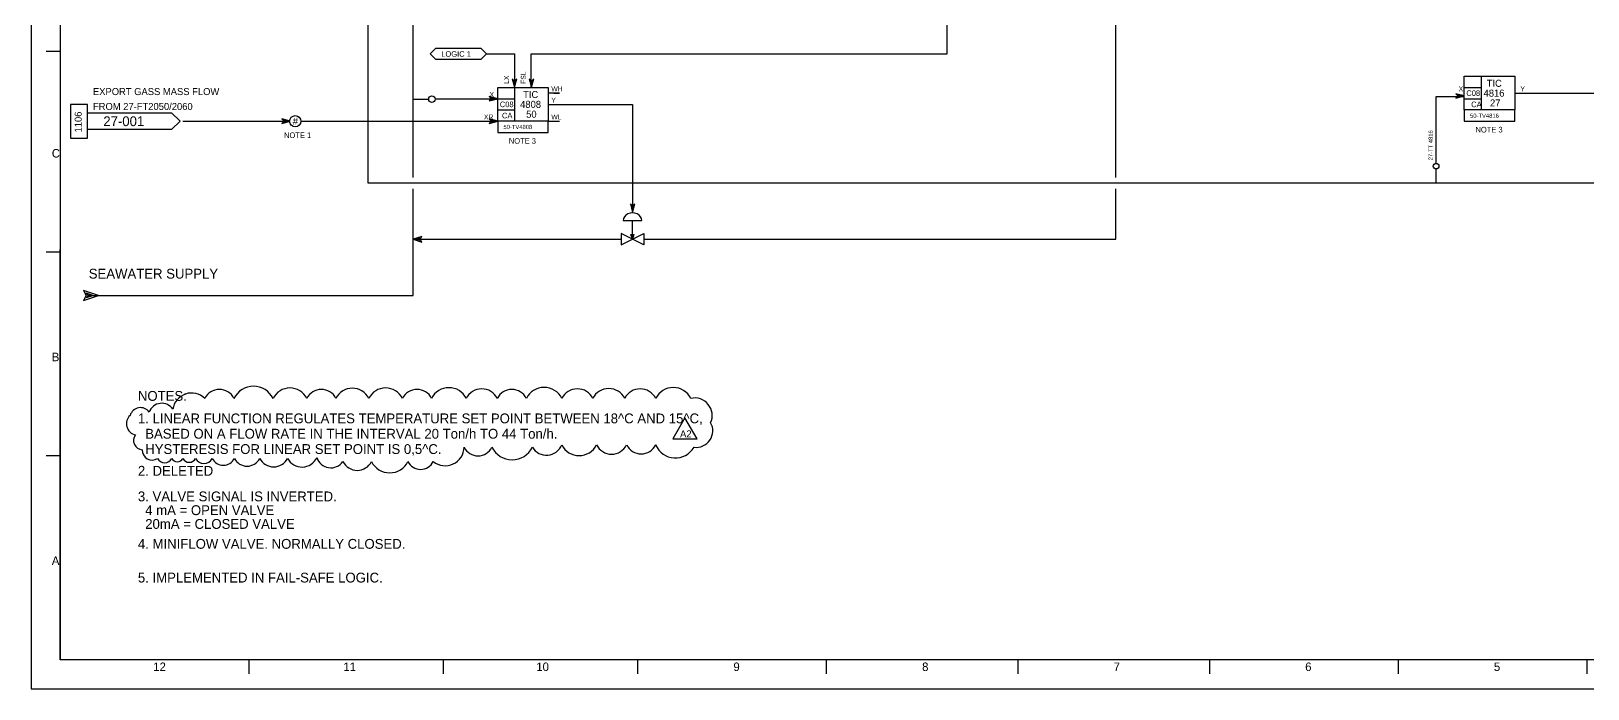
# Model space of a CAD drawing. Extents: x 0 to 841, y 0 to 594.
# Drawn here: x 0 to 554, y 0 to 234 of the extents above; entities that cross this region are included whole.
import ezdxf

# ---------------------------------------------------------------- set-up
doc = ezdxf.new("R2010")
doc.units = 0
for name, color, linetype in [('01-LIN-025-A', 7, 'Continuous'), ('08-LIN-050-A', 7, 'Continuous'), ('09-LIN-050-B', 7, 'Continuous'), ('30-PAT-025-A', 7, 'Continuous'), ('43-', 7, 'Continuous'), ('45-', 7, 'Continuous'), ('46-', 7, 'Continuous'), ('47-', 7, 'Continuous'), ('48-BOR-018', 7, 'Continuous'), ('50-REV-035-TRNG', 7, 'Continuous'), ('51-REV-035-CLD', 7, 'Continuous')]:
    doc.layers.add(name, color=color, linetype=linetype)

msp = doc.modelspace()

# ---------------------------------------------------------------- linework, layer by layer
at = {"layer": '01-LIN-025-A'}
for p, q in [((10.33, 582.23), (10.33, 10.38)), ((10.33, 582.23), (10.33, 10.38)), ((10.33, 226.84), (5.32, 226.84)), ((10.33, 226.84), (5.32, 226.84)), ((188, 212), (184, 212)), ((186, 212), (188, 212)), ((144, 210), (166, 210)), ((54, 202), (92, 202)), ((96, 202), (166, 202)), ((184, 202), (188, 202)), ((10.33, 155.36), (5.32, 155.36)), ((10.33, 155.36), (5.32, 155.36)), ((10.33, 10.38), (10.33, 156.36)), ((10.33, 10.38), (10.33, 156.36)), ((10.33, 82.87), (5.32, 82.87)), ((10.33, 82.87), (5.32, 82.87)), ((648.95, 10.38), (10.33, 10.38)), ((648.95, 10.38), (10.33, 10.38)), ((77.49, 10.38), (77.49, 5.35)), ((77.49, 10.38), (77.49, 5.35)), ((146.65, 10.38), (146.65, 5.35)), ((146.65, 10.38), (146.65, 5.35)), ((215.82, 10.38), (215.82, 5.35)), ((215.82, 10.38), (215.82, 5.35)), ((282.98, 10.38), (282.98, 5.35)), ((282.98, 10.38), (282.98, 5.35)), ((351.14, 10.38), (351.14, 5.35)), ((351.14, 10.38), (351.14, 5.35)), ((419.3, 10.38), (419.3, 5.35)), ((419.3, 10.38), (419.3, 5.35)), ((486.46, 10.38), (486.46, 5.35)), ((486.46, 10.38), (486.46, 5.35)), ((553.61, 10.38), (553.61, 5.35)), ((553.61, 10.38), (553.61, 5.35))]:
    msp.add_line(p, q, dxfattribs=at)
msp.add_lwpolyline([(144, 228), (160, 228), (162, 226), (160, 224), (144, 224), (142, 226)], close=True, dxfattribs=at)
for points in [[(162, 226), (172, 226), (172, 214)], [(20, 204), (20, 208), (14, 208), (14, 196), (20, 196), (20, 200)], [(184, 208), (214, 208), (214, 170)]]:
    msp.add_lwpolyline(points, dxfattribs=at)
msp.add_circle((94, 202), 2, dxfattribs=at)
at = {"layer": '08-LIN-050-A'}
msp.add_line((138, 160), (210, 160), dxfattribs=at)
for points in [[(386, 182), (386, 380)], [(138, 180), (120, 180), (120, 250)], [(136, 182), (136, 250)], [(20, 140), (136, 140), (136, 178)], [(774, 180), (138, 180)], [(218, 160), (386, 160), (386, 178)]]:
    msp.add_lwpolyline(points, dxfattribs=at)
at = {"layer": '09-LIN-050-B'}
msp.add_lwpolyline([(0, 0), (841, 0), (841, 594), (0, 594)], close=True, dxfattribs=at)
msp.add_lwpolyline([(0, 0), (841, 0), (841, 594), (0, 594)], close=True, dxfattribs=at)
at = {"layer": '30-PAT-025-A'}
for p, q in [((139, 161), (136, 160)), ((138.5, 160), (139, 161)), ((136, 160), (139, 159)), ((137, 160), (136.5, 160)), ((137, 160), (138.5, 160.5)), ((138.5, 159.5), (137, 160)), ((137.5, 160), (138, 160)), ((138.5, 160.5), (138, 160)), ((138, 160), (138.5, 159.5)), ((139, 159), (138.5, 160)), ((24, 140), (18.69, 141.77)), ((18.69, 141.77), (19.57, 140)), ((19.57, 140), (18.69, 138.23)), ((18.69, 138.23), (24, 140)), ((19.57, 140.89), (22.23, 140)), ((20.46, 140), (19.57, 140.89)), ((22.23, 140), (19.57, 139.11)), ((19.57, 139.11), (20.46, 140)), ((21.34, 140), (20.46, 140)), ((22.23, 140), (23.11, 140))]:
    msp.add_line(p, q, dxfattribs=at)
at = {"layer": '43-'}
for p, q in [((20, 205), (50, 205)), ((20, 199), (20, 205)), ((50, 205), (53, 202)), ((53, 202), (50, 199)), ((50, 199), (20, 199))]:
    msp.add_line(p, q, dxfattribs=at)
at = {"layer": '46-'}
for p, q in [((172.04, 216.27), (171.24, 217.07)), ((171.24, 217.07), (172.04, 214.07)), ((172.04, 216.07), (171.44, 216.67)), ((171.44, 216.67), (172.04, 214.47)), ((172.04, 215.87), (171.64, 216.27)), ((171.64, 216.27), (172.04, 214.87)), ((172.04, 214.07), (172.84, 217.07)), ((172.84, 217.07), (172.04, 216.27)), ((172.04, 214.47), (172.64, 216.67)), ((172.64, 216.67), (172.04, 216.07)), ((172.04, 214.87), (172.44, 216.27)), ((172.44, 216.27), (172.04, 215.87)), ((178.04, 216.27), (177.24, 217.07)), ((177.24, 217.07), (178.04, 214.07)), ((178.04, 216.07), (177.44, 216.67)), ((177.44, 216.67), (178.04, 214.47)), ((178.04, 215.87), (177.64, 216.27)), ((177.64, 216.27), (178.04, 214.87)), ((178.04, 214.07), (178.84, 217.07)), ((178.84, 217.07), (178.04, 216.27)), ((178.04, 214.47), (178.64, 216.67)), ((178.64, 216.67), (178.04, 216.07)), ((178.04, 214.87), (178.44, 216.27)), ((178.44, 216.27), (178.04, 215.87)), ((166.06, 210), (163.06, 210.8)), ((163.06, 210.8), (163.86, 210)), ((165.66, 210), (163.46, 210.6)), ((163.46, 210.6), (164.06, 210)), ((172.04, 215.67), (171.84, 215.87)), ((171.84, 215.87), (172.04, 215.27)), ((172.04, 215.27), (172.24, 215.87)), ((172.24, 215.87), (172.04, 215.67)), ((178.04, 215.67), (177.84, 215.87)), ((177.84, 215.87), (178.04, 215.27)), ((178.04, 215.27), (178.24, 215.87)), ((178.24, 215.87), (178.04, 215.67)), ((499.99, 187), (499.99, 210.76)), ((499.99, 210.76), (510.05, 210.76)), ((509.97, 211), (506.97, 211.8)), ((506.97, 211.8), (507.77, 211)), ((507.77, 211), (506.97, 210.2)), ((506.97, 210.2), (509.97, 211)), ((509.57, 211), (507.37, 211.6)), ((507.37, 211.6), (507.97, 211)), ((507.97, 211), (507.37, 210.4)), ((507.37, 210.4), (509.57, 211)), ((509.17, 211), (507.77, 211.4)), ((507.77, 211.4), (508.17, 211)), ((508.17, 211), (507.77, 210.6)), ((507.77, 210.6), (509.17, 211)), ((508.77, 211), (508.17, 211.2)), ((508.17, 211.2), (508.37, 211)), ((508.37, 211), (508.17, 210.8)), ((508.17, 210.8), (508.77, 211)), ((163.86, 210), (163.06, 209.2)), ((163.06, 209.2), (166.06, 210)), ((164.06, 210), (163.46, 209.4)), ((163.46, 209.4), (165.66, 210)), ((165.26, 210), (163.86, 210.4)), ((163.86, 210.4), (164.26, 210)), ((164.26, 210), (163.86, 209.6)), ((163.86, 209.6), (165.26, 210)), ((164.86, 210), (164.26, 210.2)), ((164.26, 210.2), (164.46, 210)), ((164.46, 210), (164.26, 209.8)), ((164.26, 209.8), (164.86, 210)), ((92.2, 202), (89.2, 202.8)), ((89.2, 202.8), (90, 202)), ((90, 202), (89.2, 201.2)), ((89.2, 201.2), (92.2, 202)), ((91.8, 202), (89.6, 202.6)), ((89.6, 202.6), (90.2, 202)), ((90.2, 202), (89.6, 201.4)), ((89.6, 201.4), (91.8, 202)), ((91.4, 202), (90, 202.4)), ((90, 202.4), (90.4, 202)), ((90.4, 202), (90, 201.6)), ((90, 201.6), (91.4, 202)), ((91, 202), (90.4, 202.2)), ((90.4, 202.2), (90.6, 202)), ((90.6, 202), (90.4, 201.8)), ((90.4, 201.8), (91, 202)), ((166.06, 202), (163.06, 202.8)), ((163.06, 202.8), (163.86, 202)), ((163.86, 202), (163.06, 201.2)), ((163.06, 201.2), (166.06, 202)), ((165.66, 202), (163.46, 202.6)), ((163.46, 202.6), (164.06, 202)), ((164.06, 202), (163.46, 201.4)), ((163.46, 201.4), (165.66, 202)), ((165.26, 202), (163.86, 202.4)), ((163.86, 202.4), (164.26, 202)), ((164.26, 202), (163.86, 201.6)), ((163.86, 201.6), (165.26, 202)), ((164.86, 202), (164.26, 202.2)), ((164.26, 202.2), (164.46, 202)), ((164.46, 202), (164.26, 201.8)), ((164.26, 201.8), (164.86, 202)), ((214.04, 171.75), (213.24, 172.55)), ((213.24, 172.55), (214.04, 169.55)), ((214.04, 171.55), (213.44, 172.15)), ((213.44, 172.15), (214.04, 169.95)), ((214.04, 171.35), (213.64, 171.75)), ((213.64, 171.75), (214.04, 170.35)), ((214.04, 169.55), (214.84, 172.55)), ((214.84, 172.55), (214.04, 171.75)), ((214.04, 169.95), (214.64, 172.15)), ((214.64, 172.15), (214.04, 171.55)), ((214.04, 170.35), (214.44, 171.75)), ((214.44, 171.75), (214.04, 171.35)), ((214.04, 171.15), (213.84, 171.35)), ((213.84, 171.35), (214.04, 170.75)), ((214.04, 170.75), (214.24, 171.35)), ((214.24, 171.35), (214.04, 171.15))]:
    msp.add_line(p, q, dxfattribs=at)
for points in [[(326, 226), (326, 329.92)], [(178, 214), (178, 226)], [(178, 226), (326, 226)], [(528, 212), (558, 212)]]:
    msp.add_lwpolyline(points, dxfattribs=at)
at = {"layer": '47-'}
for p, q in [((135.7, 209.84), (141.48, 209.84)), ((500, 180), (500, 185)), ((213.99, 160.04), (213.99, 166.7))]:
    msp.add_line(p, q, dxfattribs=at)
for points in [[(210.65, 166.7), (217.32, 166.7)], [(213.99, 160.04), (217.99, 162.04), (217.99, 158.04), (209.99, 162.04), (209.99, 158.04), (213.99, 160.04)]]:
    msp.add_lwpolyline(points, dxfattribs=at)
for centre, radius in [((142.64, 209.84), 1.16), ((500, 186), 1)]:
    msp.add_circle(centre, radius, dxfattribs=at)
msp.add_ellipse((213.99, 166.7), major_axis=(3.33, 0), ratio=0.8, start_param=0, end_param=3.141593, dxfattribs=at)
at = {"layer": '48-BOR-018'}
for p, q in [((510, 218), (528, 218)), ((510, 206), (510, 218)), ((516, 218), (516, 206)), ((528, 218), (528, 206)), ((166.03, 214), (184.03, 214)), ((166.03, 202), (166.03, 214)), ((172.03, 214), (172.03, 202)), ((184.03, 214), (184.03, 202)), ((510, 214), (516, 214)), ((166.03, 210), (172.03, 210)), ((166.03, 206), (172.03, 206)), ((510, 210), (516, 210)), ((528, 206), (510, 206)), ((510, 206), (510, 202)), ((528, 202), (528, 206)), ((184.03, 202), (166.03, 202)), ((166.03, 202), (166.03, 198)), ((184.03, 198), (184.03, 202)), ((510, 202), (528, 202)), ((166.03, 198), (184.03, 198))]:
    msp.add_line(p, q, dxfattribs=at)
at = {"layer": '50-REV-035-TRNG'}
for p, q in [((213.97, 160.07), (213.42, 161.73)), ((213.42, 161.73), (214.52, 161.73)), ((214.02, 160.34), (213.58, 161.64)), ((213.58, 161.64), (214.36, 161.64)), ((214.02, 160.6), (213.76, 161.55)), ((213.76, 161.55), (214.19, 161.55)), ((214.02, 160.86), (213.84, 161.46)), ((213.84, 161.46), (214.02, 161.46)), ((214.52, 161.73), (213.97, 160.07)), ((214.36, 161.64), (214.02, 160.6)), ((214.19, 161.55), (214.02, 160.86)), ((214.02, 161.46), (214.02, 161.12))]:
    msp.add_line(p, q, dxfattribs=at)
msp.add_lwpolyline([(232.69, 96.44), (228.36, 88.94), (237.02, 88.94)], close=True, dxfattribs=at)
at = {"layer": '51-REV-035-CLD'}
for centre, radius, start, end in [((57.1, 98.58), 6.71, 45.5546, 172.3054), ((66.98, 100.77), 5.8, 26.6246, 153.3754), ((79.14, 99.88), 7.8, 26.6246, 153.3754), ((92.1, 100.37), 6.71, 26.6246, 153.3754), ((103.29, 100.77), 5.8, 26.6246, 153.3754), ((114.31, 100.45), 6.53, 26.6246, 153.3754), ((126.14, 100.37), 6.71, 26.6246, 153.3754), ((137.33, 100.77), 5.8, 26.6246, 153.3754), ((148.67, 100.29), 6.89, 26.6246, 153.3754), ((160.34, 100.61), 6.16, 26.6246, 153.3754), ((171.04, 100.77), 5.8, 26.6246, 153.3754), ((182.55, 100.2), 7.07, 26.6246, 153.3754), ((194.38, 100.61), 6.16, 26.6246, 153.3754), ((205.56, 100.53), 6.35, 26.6246, 153.3754), ((216.75, 100.61), 6.16, 26.6246, 153.3754), ((228.52, 100.23), 7, 26.6246, 153.3754), ((38.92, 96.2), 3.87, 36.5961, 163.347), ((46.48, 96.88), 4.75, 33.2085, 159.9594), ((236.13, 97.28), 6.24, 335.7942, 102.5451), ((37.92, 94.35), 4.02, 132.46, 259.2109), ((236.67, 91.83), 5.91, 262.5182, 29.2691), ((39.69, 88.35), 3.25, 140.8925, 267.6434), ((43.04, 84.92), 3.49, 177.0019, 303.7528), ((147.35, 86.19), 6.78, 231.4063, 358.1572), ((159.05, 88.45), 5.52, 206.6246, 333.3754), ((171.18, 89.58), 8.04, 206.6246, 333.3754), ((183.38, 89.01), 5.86, 211.2614, 338.0123), ((195.01, 89.93), 6.94, 206.6246, 333.3754), ((206.57, 89.51), 5.99, 206.6246, 333.3754), ((217.1, 89.41), 5.77, 206.6246, 333.3754), ((229.29, 89.82), 7.65, 203.0758, 329.8266), ((47.52, 83.3), 2.84, 206.6246, 333.3754), ((52.03, 83.01), 2.21, 206.6246, 333.3754), ((56.26, 83.15), 2.52, 206.6246, 333.3754), ((61.48, 83.51), 3.31, 206.6246, 333.3754), ((68.39, 84), 4.42, 206.6246, 333.3754), ((76.85, 84.29), 5.05, 206.6246, 333.3754), ((86.29, 84.5), 5.52, 206.6246, 333.3754), ((96.38, 84.78), 5.84, 208.1732, 334.9241), ((106.67, 83.93), 5.26, 198.0063, 324.7572), ((116.05, 83.44), 5.68, 206.6246, 333.3754), ((127.61, 84.15), 7.26, 206.6246, 333.3754), ((138.61, 83.16), 5.05, 206.6246, 333.3754)]:
    msp.add_arc(centre, radius, start, end, dxfattribs=at)

# ---------------------------------------------------------------- texts
at = {"layer": '01-LIN-025-A'}
for s, height, p in [('LOGIC 1', 2, (145.95, 224.93)), ('EXPORT GASS MASS FLOW', 2.5, (22, 211.3)), ('FROM 27-FT2050/2060', 2.5, (22, 206)), ('#', 2.5, (93.1, 200.77)), ('50-TV4808', 1.5, (168.08, 199.21)), ('50-TV4816', 1.5, (512.08, 203.21)), ('NOTE 3', 2, (514, 198)), ('NOTE 1', 2, (90, 196)), ('NOTE 3', 2, (170, 194)), ('C', 3.02, (7.36, 189.08)), ('C', 3.02, (7.36, 189.08)), ('B', 3.02, (7.36, 116.6)), ('B', 3.02, (7.36, 116.6)), ('NOTES:', 3.5, (38, 102.5)), ('1. LINEAR FUNCTION REGULATES TEMPERATURE SET POINT BETWEEN 18^C AND 15^C,', 3.5, (38, 94.5)), ('  BASED ON A FLOW RATE IN THE INTERVAL 20 Ton/h TO 44 Ton/h.  ', 3.5, (38, 89.04)), ('  HYSTERESIS FOR LINEAR SET POINT IS 0,5^C.', 3.5, (38, 83.58)), ('2. DELETED', 3.5, (38, 75.85)), ('3. VALVE SIGNAL IS INVERTED.', 3.5, (38, 66.74)), ('  4 mA = OPEN VALVE', 3.5, (38, 61.84)), ('  20mA = CLOSED VALVE', 3.5, (38, 56.94)), ('4. MINIFLOW VALVE. NORMALLY CLOSED.', 3.5, (38, 49.85)), ('A', 3.02, (7.36, 44.11)), ('A', 3.02, (7.36, 44.11)), ('5. IMPLEMENTED IN FAIL-SAFE LOGIC.', 3.5, (38, 37.85)), ('12', 3.02, (43.46, 6.35)), ('12', 3.02, (43.46, 6.35)), ('11', 3.02, (111.13, 6.35)), ('11', 3.02, (111.13, 6.35)), ('10', 3.02, (179.78, 6.35)), ('10', 3.02, (179.78, 6.35)), ('9', 3.02, (249.92, 6.35)), ('9', 3.02, (249.92, 6.35)), ('8', 3.02, (317.08, 6.35)), ('8', 3.02, (317.08, 6.35)), ('7', 3.02, (385.24, 6.35)), ('7', 3.02, (385.24, 6.35)), ('6', 3.02, (453.4, 6.35)), ('6', 3.02, (453.4, 6.35)), ('5', 3.02, (520.56, 6.35)), ('5', 3.02, (520.56, 6.35))]:
    msp.add_text(s, height=height, dxfattribs=at).set_placement(p)
for s, height, p in [('1106', 2.5, (18, 198)), ('27-TT 4816', 1.5, (498.79, 188.08))]:
    msp.add_text(s, height=height, rotation=90, dxfattribs=at).set_placement(p)
at = {"layer": '43-'}
for s, p in [('27-001', (25.68, 200.25)), ('SEAWATER SUPPLY', (20.5, 146))]:
    msp.add_text(s, height=3.5, dxfattribs=at).set_placement(p)
at = {"layer": '45-'}
for s, p in [('LX', (170.02, 215.28)), ('FSL', (176.02, 215.28))]:
    msp.add_text(s, height=1.75, rotation=90, dxfattribs=at).set_placement(p)
for s, p in [('X', (163.13, 210.63)), ('WH', (185.13, 212.63)), ('X', (508, 212.63)), ('Y', (530, 212.63)), ('Y', (185.13, 208.63)), ('XR', (161.13, 202.63)), ('WL', (185.13, 202.63))]:
    msp.add_text(s, height=1.75, dxfattribs=at).set_placement(p)
at = {"layer": '50-REV-035-TRNG'}
for s, height, p in [('TIC', 2.5, (518, 214.25)), ('TIC', 2.5, (175.09, 210.25)), ('C08', 2, (510.75, 211)), ('4816', 2.5, (516.88, 210.75)), ('C08', 2, (166.78, 207)), ('CA', 2, (167.57, 203)), ('4808', 2.5, (174.02, 206.75)), ('50', 2.5, (176.17, 203.25)), ('CA', 2, (512.48, 207)), ('27', 2.5, (519.17, 207.25)), ('A2', 2.5, (230.94, 89.5))]:
    msp.add_text(s, height=height, dxfattribs=at).set_placement(p)

doc.saveas('drawing.dxf')
